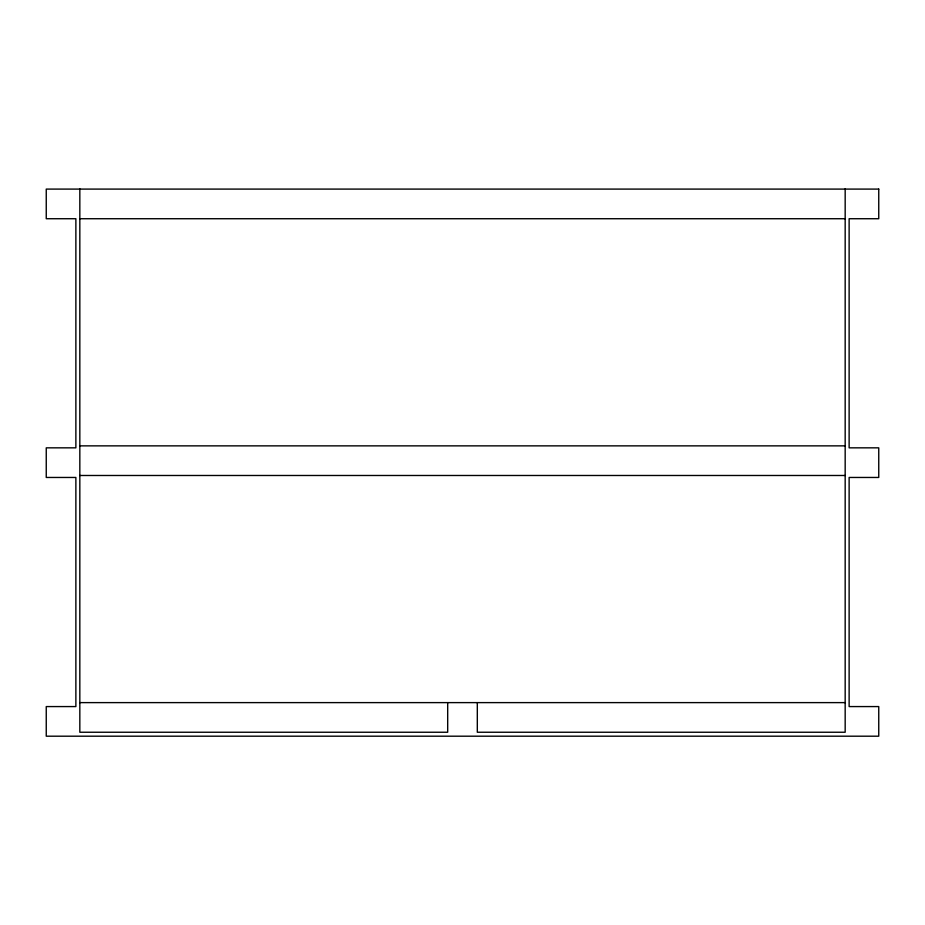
<?xml version="1.0" encoding="UTF-8"?>
<svg xmlns="http://www.w3.org/2000/svg" width="925" height="925" viewBox="0 0 925 925"><rect width="100%" height="100%" fill="white"/><g stroke="black" fill="none" stroke-linecap="round" stroke-linejoin="round"><path stroke-width="1.39" d="M79.828 218.728L845.173 218.728M79.828 445.862L845.173 445.862M79.828 475.485L845.173 475.485M79.828 702.618L845.173 702.618M845.173 188.804L845.173 732.242L477.312 732.242L477.312 702.618M447.688 702.618L447.688 732.242L79.828 732.242L79.828 188.804M878.75 189.093L46.25 189.093L46.25 218.728L75.873 218.728L75.873 447.839L46.25 447.839L46.25 477.462L75.873 477.462L75.873 706.573L46.25 706.573L46.25 736.196L878.75 736.196L878.75 706.573L849.127 706.573L849.127 477.462L878.75 477.462L878.75 447.839L849.127 447.839L849.127 218.728L878.75 218.728L878.75 189.093"/></g></svg>
